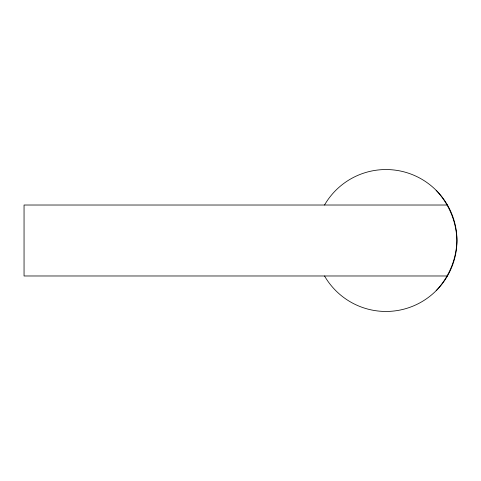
<?xml version="1.0" encoding="UTF-8"?>
<svg xmlns="http://www.w3.org/2000/svg" width="481" height="481" viewBox="0 0 481 481"><rect width="100%" height="100%" fill="white"/><g stroke="black" fill="none" stroke-linecap="round" stroke-linejoin="round"><path stroke-width="0.72" d="M436.165 290.68C449.02 277.056 456.409 259.223 456.95 240.5C456.409 221.777 449.02 203.944 436.165 190.32M447.444 205.02L24.05 205.02L24.05 275.98L447.444 275.98M324.531 205.02A70.966 70.966 0 0 1 431.601 186.141A70.966 70.966 0 0 1 431.601 294.859A70.966 70.966 0 0 1 324.531 275.98"/></g></svg>
